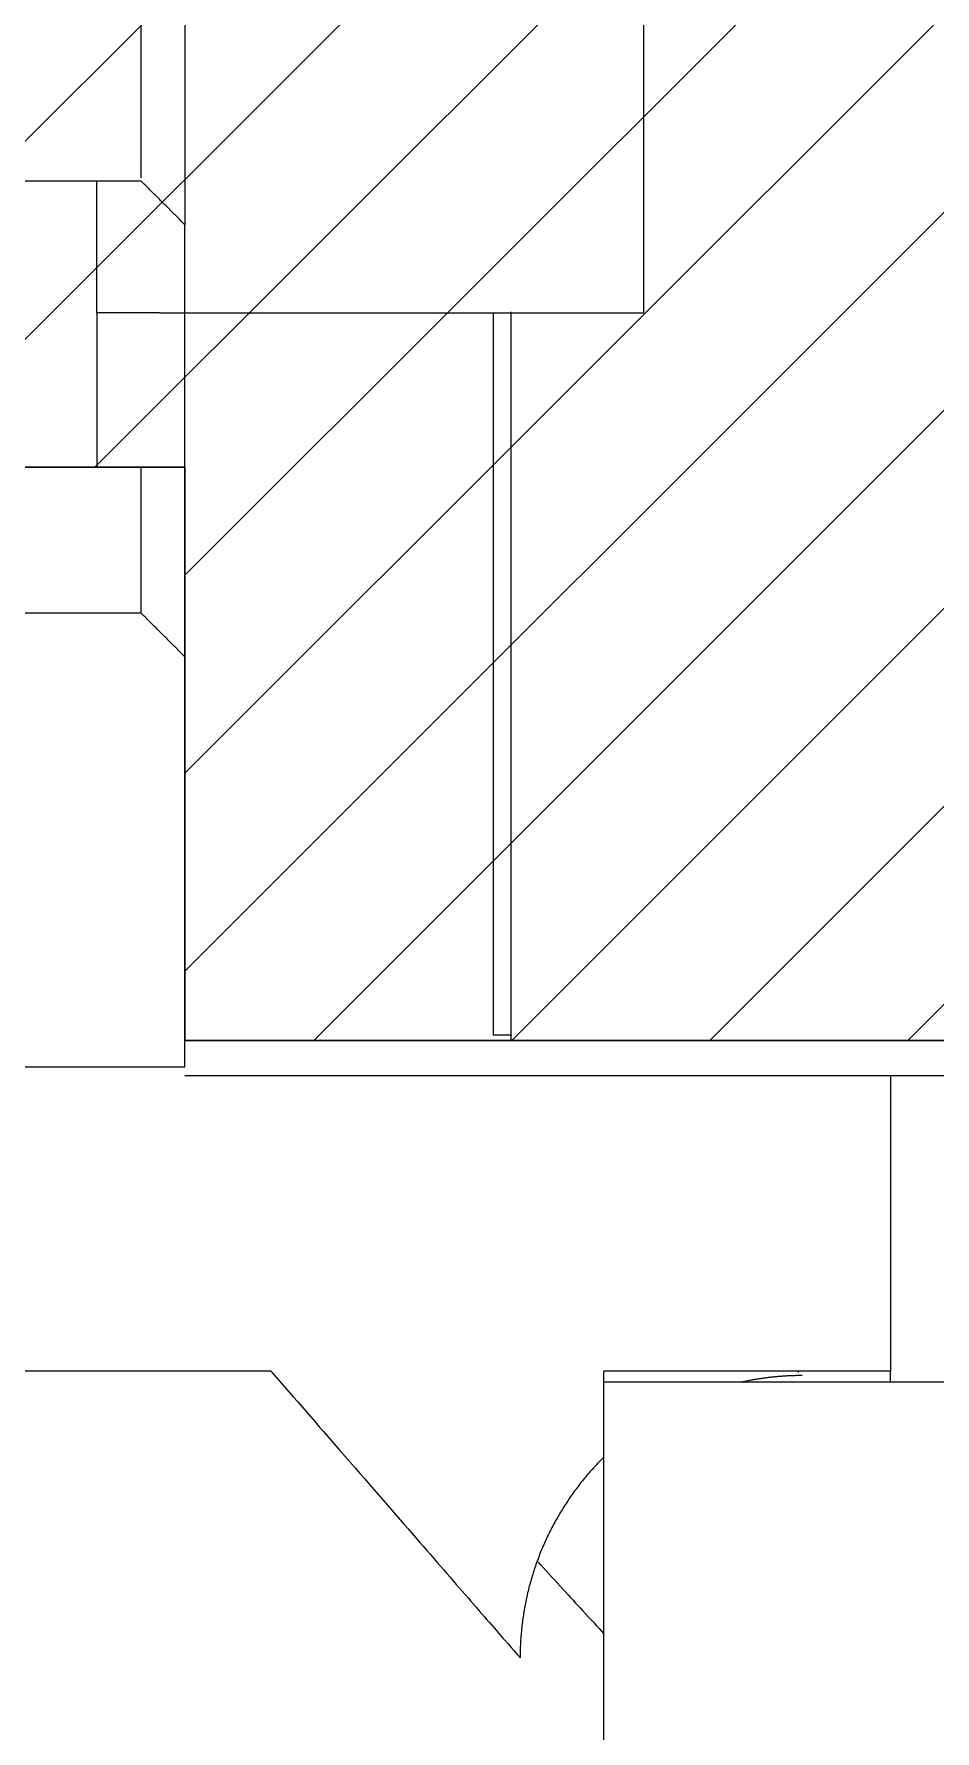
# Model space of a CAD drawing. Header units: millimetres. Extents: x 5775 to 7118, y 2756 to 3596.
# Drawn here: x 7039.71 to 7049.93, y 3070.99 to 3090.23 of the extents above; entities that cross this region are included whole.
import ezdxf

# ---------------------------------------------------------------- set-up
doc = ezdxf.new("R2010")
doc.units = ezdxf.units.MM
doc.layers.add('HATCH', color=5, linetype='Continuous')

msp = doc.modelspace()

# ---------------------------------------------------------------- hatches: boundary and pattern name
at = {"layer": 'HATCH', "true_color": 0xed1f24}
h = msp.add_hatch(dxfattribs=at)
h.set_pattern_fill('ANSI31', color=240, scale=0.5)
h.set_pattern_definition([(45, (2875.3092, 107.8626), (-1.122532, 1.122532), [])])
edge = h.paths.add_edge_path()
edge.add_line((7060.323, 3113.817), (7041.423, 3113.817))
edge.add_line((7041.423, 3113.817), (7041.423, 3107.317))
edge.add_line((7041.423, 3107.317), (7039.173, 3107.317))
edge.add_line((7039.173, 3107.317), (7039.173, 3098.374))
edge.add_line((7039.173, 3098.374), (7027.505, 3098.374))
edge.add_spline(control_points=[(7027.505, 3098.374), (7027.506, 3098.218), (7027.506, 3098.062), (7027.507, 3097.906)], knot_values=[308.824909, 308.824909, 308.824909, 308.824909, 308.829538, 308.829538, 308.829538, 308.829538], weights=[1, 1, 1, 1], degree=3, periodic=0)
edge.add_spline(control_points=[(7027.507, 3097.906), (7027.673, 3064.398), (7027.673, 3034.304), (7027.674, 3002.455)], knot_values=[308.829538, 308.829538, 308.829538, 308.829538, 309.824903, 309.824903, 309.824903, 309.824903], weights=[1, 1, 1, 1], degree=3, periodic=0)
edge.add_arc((6898.755, 2995.139), 129.125, -6.49446, 3.24023, ccw=False)
edge.add_spline(control_points=[(7026.696, 2977.692), (7026.872, 2978.999), (7027.041, 2980.389), (7027.06, 2980.5), (7027.053, 2980.648), (7027.36, 2983.541), (7027.592, 2986.849), (7027.673, 2989.359), (7027.673, 2994.984), (7027.673, 2999.182), (7027.674, 3002.437)], knot_values=[309.824948, 309.824948, 309.824948, 309.824948, 309.833274, 309.833978, 309.834708, 309.846755, 309.847974, 309.859, 309.866317, 309.891884, 309.891884, 309.891884, 309.891884], weights=[0.999824, 0.999892, 0.999975, 0.999736, 0.999388, 0.999379, 0.999401, 0.999437, 0.999586, 0.999788, 0.999999], degree=3, periodic=0)
edge.add_arc((6898.755, 2995.139), 129.125, 351.42165, 353.0454, ccw=False)
edge.add_spline(control_points=[(7025.874, 2972.463), (7025.95, 2972.833), (7026.048, 2973.344), (7026.305, 2974.939), (7026.509, 2976.304), (7026.682, 2977.585), (7026.696, 2977.692)], knot_values=[309.891884, 309.891884, 309.891884, 309.891884, 309.894557, 309.895522, 309.90299, 309.903675, 309.903675, 309.903675, 309.903675], weights=[0.99969, 0.999689, 0.999691, 0.99971, 0.999753, 0.999819, 0.999824], degree=3, periodic=0)
edge.add_arc((6898.755, 2995.139), 129.125, 346.12667, 350.60469, ccw=False)
edge.add_arc((6974.897, 2972.996), 50, 325.0318, 349.8421, ccw=False)
edge.add_line((7015.871, 2944.34), (7004.152, 2927.584))
edge.add_arc((7033.47, 2907.082), 35.774, 145.0353, 180.0023)
edge.add_line((6997.695, 2907.081), (6997.695, 2871.843))
edge.add_line((6997.695, 2871.843), (7009.195, 2871.843))
edge.add_line((7009.195, 2871.843), (7009.195, 2901.843))
edge.add_line((7009.195, 2901.843), (7009.195, 2907.081))
edge.add_arc((7033.47, 2907.082), 24.274, 145.0371, 180.0034, ccw=False)
edge.add_line((7013.576, 2920.993), (7025.295, 2937.749))
edge.add_arc((6974.897, 2972.996), 61.5, 325.03178, 339.96887)
edge.add_arc((7057.541, 2961.096), 26.5, 200.2347, 214.996)
edge.add_line((7035.833, 2945.897), (7053.27, 2920.991))
edge.add_arc((7033.402, 2907.081), 24.253, 0.0004, 34.9966, ccw=False)
edge.add_line((7057.655, 2907.081), (7057.655, 2871.843))
edge.add_line((7057.655, 2871.843), (7069.155, 2871.843))
edge.add_line((7069.155, 2871.843), (7069.155, 2907.081))
edge.add_arc((7037.044, 2908.23), 32.131, 357.9516, 397.0436)
edge.add_line((7062.691, 2927.586), (7048.138, 2948.372))
edge.add_arc((7070.652, 2967.221), 29.362, 200.0314, 219.9371, ccw=False)
edge.add_arc((7204.75, 2993.932), 165.812, 176.94927, 192.81159, ccw=False)
edge.add_line((7039.173, 3002.756), (7039.173, 3085.317))
edge.add_line((7039.173, 3085.317), (7041.423, 3085.317))
edge.add_line((7041.423, 3085.317), (7041.423, 3078.817))
edge.add_line((7041.423, 3078.817), (7060.323, 3078.817))
edge.add_line((7060.323, 3078.817), (7060.323, 3113.817))

# ---------------------------------------------------------------- linework, layer by layer
for p, q in [((7046.173, 3048.292), (7046.173, 3075.067)), ((7068.673, 3074.942), (7046.173, 3074.942))]:
    msp.add_line(p, q)
for points in [[(7046.623, 3095.567), (7046.623, 3091.317), (7046.623, 3087.067)], [(7037.073, 3088.567), (7038.998, 3088.567), (7040.923, 3088.567)], [(7041.423, 3088.067), (7041.173, 3088.317), (7040.923, 3088.567)], [(7041.423, 3078.517), (7041.423, 3083.292), (7041.423, 3088.067)], [(7040.423, 3087.067), (7040.423, 3086.192), (7040.423, 3085.317)], [(7041.135, 3087.067), (7043.879, 3087.067), (7046.623, 3087.067)], [(7039.423, 3078.517), (7040.423, 3078.517), (7041.423, 3078.517)], [(7055.017, 3078.417), (7048.22, 3078.417), (7041.423, 3078.417)], [(7042.397, 3075.067), (7040.685, 3075.067), (7038.973, 3075.067)], [(7049.423, 3075.067), (7047.798, 3075.067), (7046.173, 3075.067)], [(7049.423, 3074.942), (7049.423, 3075.005), (7049.423, 3075.067)]]:
    msp.add_open_spline(points, degree=2)
at = {"lineweight": -3}
for points, weights, knots in [([(7041.423, 3094.567), (7041.423, 3094.567), (7041.423, 3091.317), (7041.423, 3088.067), (7041.423, 3088.067)], [1, 0.707106781187, 1, 0.707106781187, 1], [0, 0, 0, 5.105088, 5.105088, 10.210176, 10.210176, 10.210176]), ([(7040.923, 3094.067), (7040.923, 3094.067), (7040.923, 3091.317), (7040.923, 3088.965), (7040.923, 3088.6)], [1, 0.707106781187, 1, 0.738428754094, 0.94405519178], [0, 0, 0, 4.31969, 4.31969, 8.177433, 8.177433, 8.177433])]:
    msp.add_rational_spline(points, weights, degree=2, knots=knots, dxfattribs=at)
for points, weights in [([(7040.423, 3087.067), (7040.423, 3087.067), (7040.423, 3088.567)], [1, 0.839106652243, 0.854978539662]), ([(7044.923, 3078.877), (7044.923, 3078.877), (7044.923, 3087.067)], [1, 0.813370463962, 0.864579030581]), ([(7045.123, 3078.877), (7045.123, 3078.877), (7045.123, 3087.079)], [1, 0.813220694484, 0.8646613731]), ([(7040.923, 3085.317), (7040.923, 3083.667), (7040.923, 3083.667)], [0.888349513893, 0.782168698412, 1]), ([(7045.123, 3078.817), (7045.123, 3078.817), (7045.123, 3078.889)], [1, 0.981565871808, 0.965452159797]), ([(7049.423, 3078.417), (7049.423, 3075.067), (7049.423, 3075.067)], [0.863609302382, 0.891928567283, 1])]:
    msp.add_rational_spline(points, weights, degree=2, dxfattribs=at)
for points, degree in [([(7041.135, 3087.067), (7040.779, 3087.067), (7040.423, 3087.067)], 2), ([(7041.423, 3085.317), (7040.923, 3085.317), (7040.423, 3085.317)], 2), ([(7039.123, 3083.667), (7040.023, 3083.667), (7040.923, 3083.667)], 2), ([(7041.423, 3083.167), (7041.173, 3083.417), (7040.923, 3083.667)], 2), ([(7044.923, 3078.817), (7043.173, 3078.817), (7041.423, 3078.817)], 2), ([(7045.123, 3078.877), (7045.023, 3078.877), (7044.923, 3078.877)], 2), ([(7055.017, 3078.817), (7050.07, 3078.817), (7045.123, 3078.817)], 2), ([(7048.384, 3075.051), (7048.378, 3075.056), (7048.372, 3075.061), (7048.365, 3075.067)], 3)]:
    msp.add_open_spline(points, degree=degree, dxfattribs=at)
for points, knots in [([(7042.397, 3075.067), (7042.671, 3074.753), (7043.279, 3074.054), (7044.037, 3073.182), (7044.618, 3072.513), (7045.093, 3071.966), (7045.223, 3071.817), (7045.223, 3071.817)], [-12.767527, -12.767527, -12.767527, -12.767527, -10.683574, -8.01268, -5.341787, -2.670893, 0, 0, 0, 0]), ([(7045.416, 3072.913), (7045.429, 3072.9), (7045.62, 3072.692), (7045.891, 3072.396), (7046.104, 3072.165), (7046.173, 3072.089)], [37.097676, 37.097676, 37.097676, 37.097676, 37.258285, 39.586927, 41.016964, 41.016964, 41.016964, 41.016964])]:
    msp.add_open_spline(points, degree=3, knots=knots, dxfattribs=at)
msp.add_rational_spline([(7048.423, 3075.017), (7048.075, 3075.017), (7047.734, 3074.942)], [1, 0.978800921888, 0.969409351953], degree=2)
msp.add_rational_spline([(7046.173, 3074.093), (7046.167, 3074.086), (7046.16, 3074.08), (7045.223, 3073.143), (7045.223, 3071.817)], [0.998891222506, 0.99944151375, 1, 0.923878788635, 1], degree=2, knots=[2.494846, 2.494846, 2.494846, 2.513286, 2.513286, 5.026572, 5.026572, 5.026572])
at = {"layer": 'HATCH', "color": 240, "linetype": 'Continuous', "lineweight": 30, "true_color": 0xed1f24}
for p, q in [((7039.173, 3085.317), (7041.423, 3085.317)), ((7041.423, 3078.817), (7041.423, 3085.317)), ((7041.423, 3078.817), (7060.323, 3078.817))]:
    msp.add_line(p, q, dxfattribs=at)

doc.saveas('drawing.dxf')
